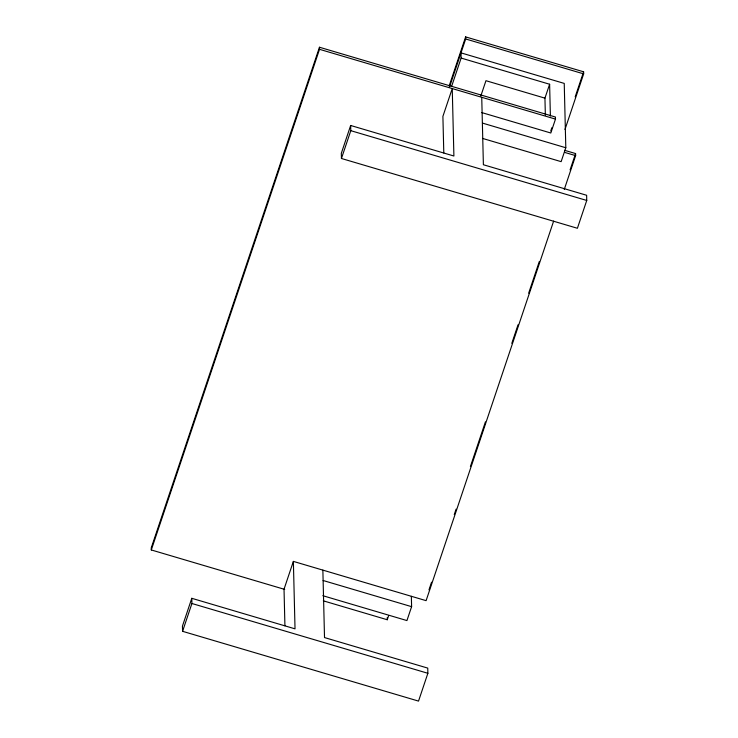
<?xml version="1.0" encoding="UTF-8"?>
<svg xmlns="http://www.w3.org/2000/svg" width="738" height="738" viewBox="0 0 738 738"><rect width="100%" height="100%" fill="white"/><g stroke="black" fill="none" stroke-linecap="round" stroke-linejoin="round"><path stroke-width="1.11" d="M481.471 112.499L550.806 133.006L555.483 119.104L555.428 117.028L319.471 47.241L151.253 547.882L151.299 549.958L284.72 589.413M151.299 549.958L319.517 49.317L319.471 47.241M553.638 221.086L426.103 600.658L293.373 561.397L295.025 628.841L191.788 598.306L182.443 626.119L182.572 631.313L418.529 701.1L427.874 673.287L427.745 668.102L324.517 637.567L322.866 570.123M443.796 152.96L442.901 116.383L452.246 88.569L453.898 156.013L350.661 125.478L341.316 153.292L341.445 158.486L577.402 228.273L586.747 200.459L586.627 195.275L483.39 164.74L481.739 97.296M182.572 631.313L191.917 603.5L191.788 598.306M341.445 158.486L350.79 130.672L350.661 125.478M449.138 85.986L465.623 36.9L583.601 71.798L583.657 73.874L564.967 129.501M449.626 86.733L465.678 38.976L465.623 36.9M451.591 86.466L461.13 58.071L461.001 52.878L564.238 83.412L565.806 147.748L561.138 161.65L482.486 138.393M293.373 561.397L284.029 589.21L284.923 625.787M480.825 95.968L485.955 80.7L544.939 98.145L545.354 115.156M544.939 98.145L549.616 84.243L461.13 58.071M550.76 130.93L551.84 127.72M323.309 600.824L387.256 619.745L388.695 615.464M575.179 96.881L583.601 71.798M411.352 596.332L411.61 606.664L406.933 620.575L322.82 595.695M428.981 589.856L431.546 582.217M454.267 514.589L456.102 509.137M470.392 466.601L485.42 421.878M511.812 343.345L518.039 324.803M528.666 293.18L539.293 261.547M570.077 169.924L575.575 153.559L564.653 150.331M564.266 189.454L575.631 155.635L575.575 153.559M465.678 38.976L583.657 73.874M319.517 49.317L555.483 119.104M482.79 123.191L565.806 147.748M564.708 152.406L575.631 155.635M350.79 130.672L586.747 200.459M323.124 580.502L411.61 606.664M191.917 603.5L427.874 673.287M549.616 84.243L550.391 115.995M387.21 617.669L387.256 619.745"/></g></svg>
